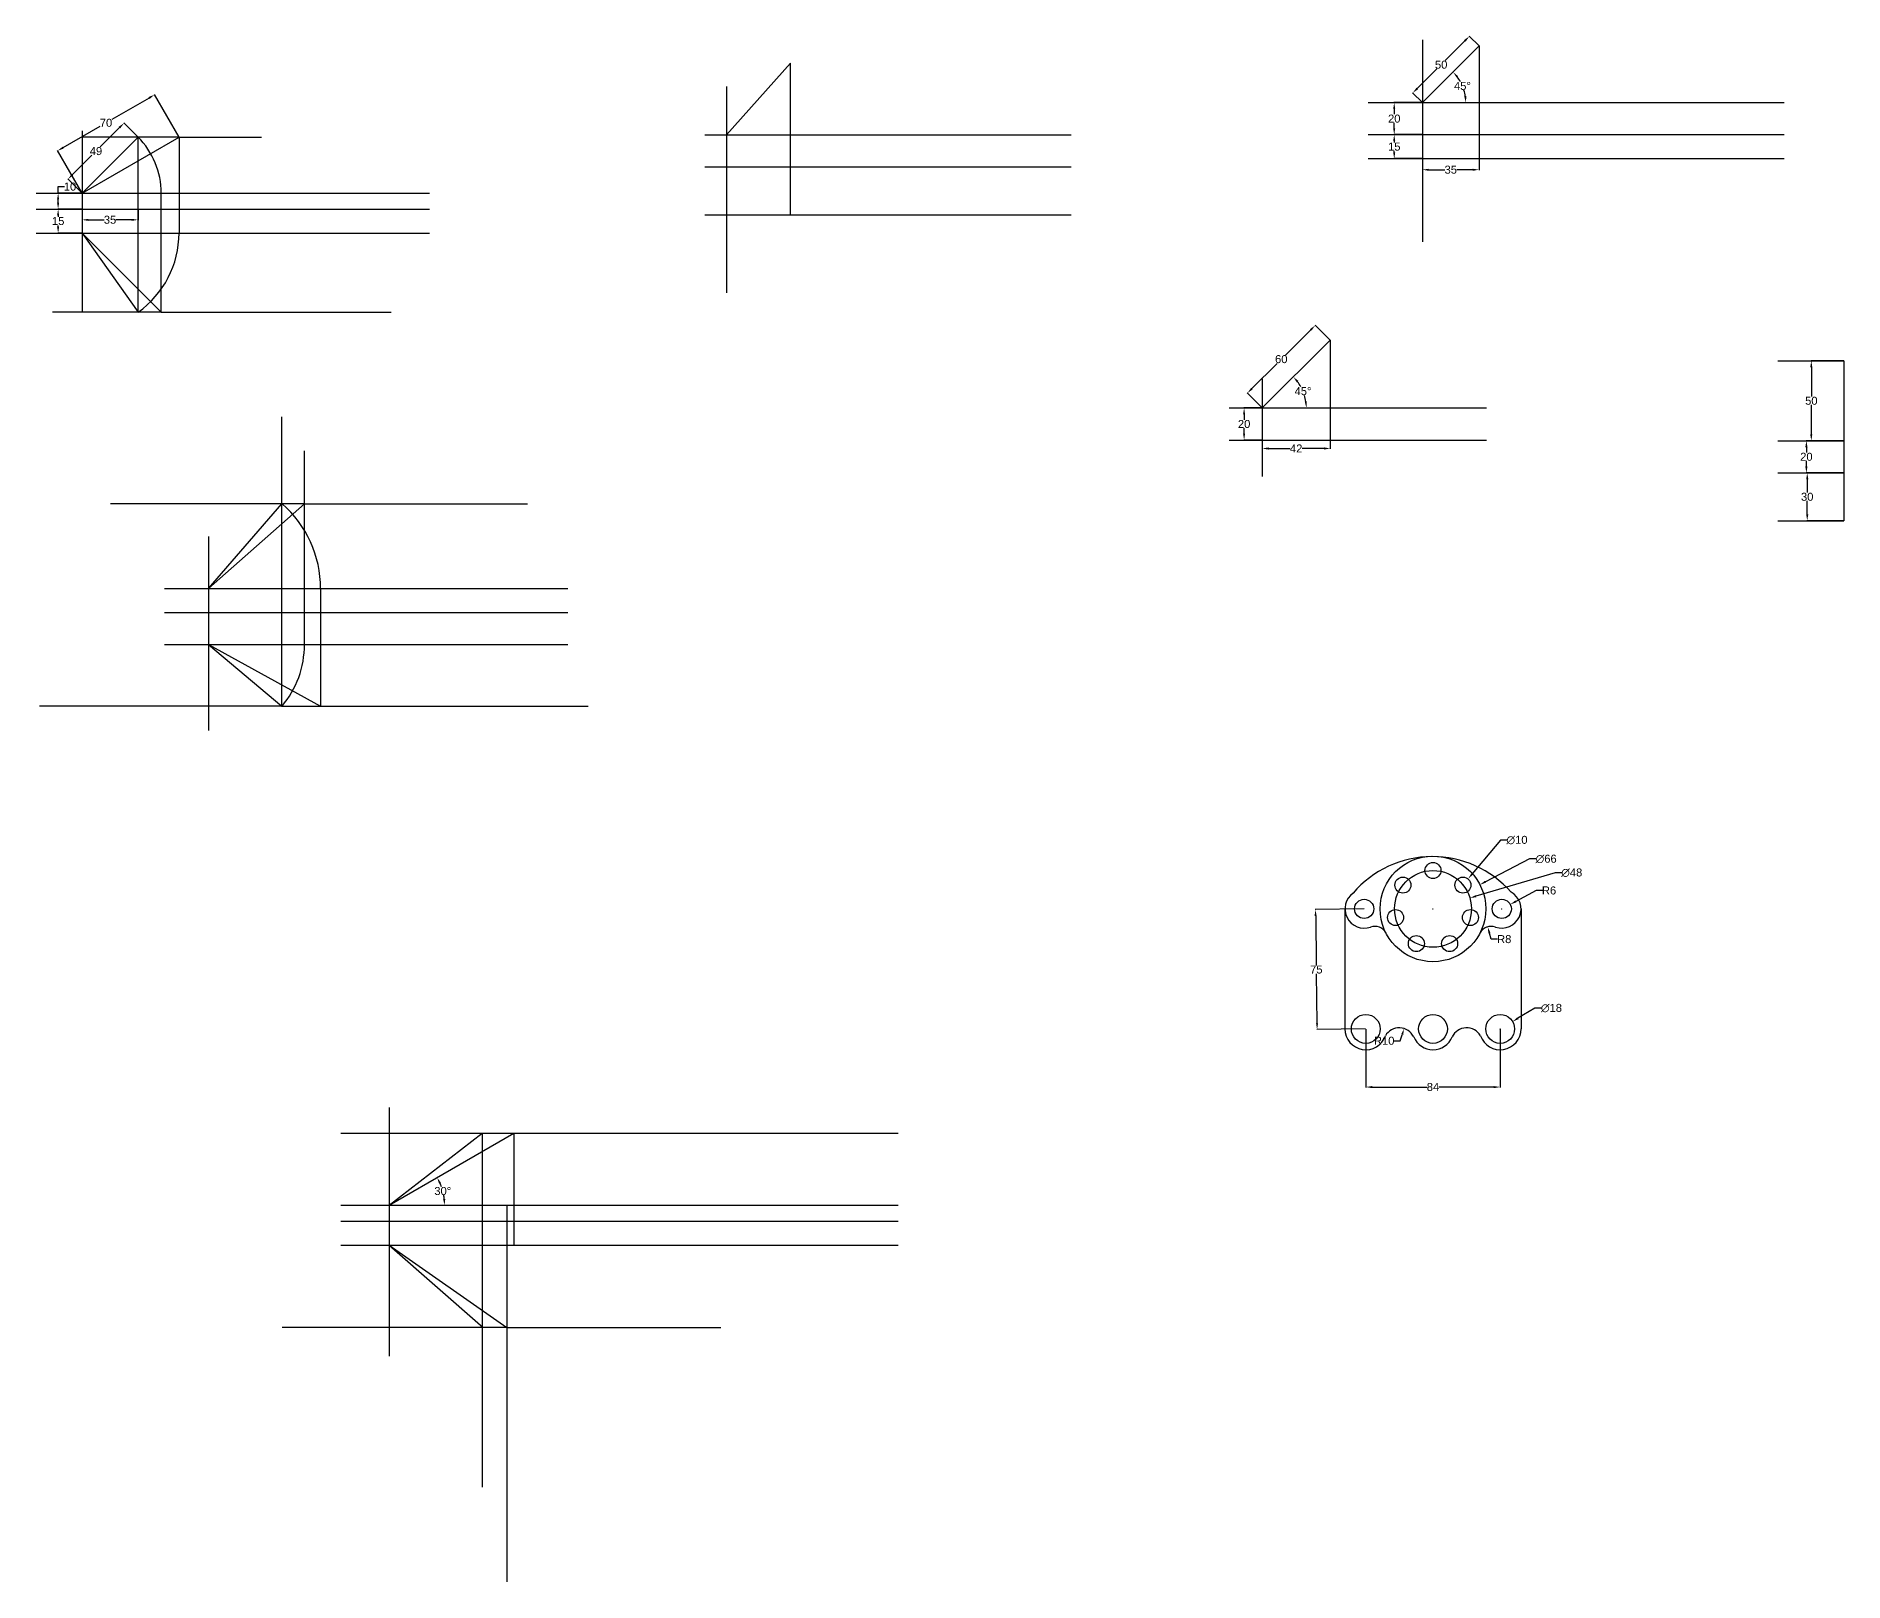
# Model space of a CAD drawing. Header units: inches. Extents: x -1930 to 5336, y -1833 to 832.
# Drawn here: x -1930 to -801, y -406 to 559 of the extents above; entities that cross this region are included whole.
import ezdxf

# ---------------------------------------------------------------- set-up
doc = ezdxf.new("R2010")
doc.units = ezdxf.units.IN
doc.header["$MEASUREMENT"] = 0
doc.styles.get("Standard").update_dxf_attribs({"font": 'arial.ttf'})
doc.dimstyles.get("Standard").update_dxf_attribs({"dimtxt": 5, "dimasz": 4, "dimexe": 0.18, "dimexo": 0.0625, "dimgap": 0.09, "dimtad": 0, "dimtih": 1, "dimtoh": 1, "dimdec": 0, "dimzin": 0, "dimdsep": 46, "dimtxsty": 'Standard', "dimcen": 0.09, "dimadec": 0, "dimazin": 0, "dimtfac": 1, "dimtdec": 0, "dimtofl": 0, "dimtmove": 0, "dimatfit": 3, "dimfxl": 1, "dimtolj": 1, "dimtzin": 0, "dimarcsym": 0})

# ---------------------------------------------------------------- blocks, each defined once
blk = doc.blocks.new('*D188')
at = {"color": 0, "lineweight": -2, "transparency": 16777216}
for p, q in [((-800.9, 286.6), (-823.9, 286.6)), ((-823.7, 282.6), (-823.7, 274.3)), ((-823.7, 260.6), (-823.7, 269)), ((-800.9, 256.6), (-823.9, 256.6))]:
    blk.add_line(p, q, dxfattribs=at)
at = {"color": 0, "transparency": 16777216}
for points in [[(-824.3, 282.6), (-823, 282.6), (-823.7, 286.6)], [(-824.3, 260.6), (-823, 260.6), (-823.7, 256.6)]]:
    blk.add_solid(points, dxfattribs=at)
at = {"layer": 'Defpoints', "color": 0, "transparency": 16777216}
for p in [(-823.7, 286.6), (-800.8, 286.6), (-800.8, 256.6)]:
    blk.add_point(p, dxfattribs=at)
at = {"color": 0, "transparency": 16777216, "insert": (-823.7, 271.6), "char_height": 5, "attachment_point": 5}
blk.add_mtext('\\A1;30', dxfattribs=at)
blk = doc.blocks.new('*D189')
at = {"color": 0, "lineweight": -2, "transparency": 16777216}
for p, q in [((-800.9, 306.6), (-824.4, 306.6)), ((-824.2, 302.6), (-824.2, 299.3)), ((-824.2, 290.6), (-824.2, 294)), ((-800.9, 286.6), (-824.4, 286.6))]:
    blk.add_line(p, q, dxfattribs=at)
at = {"color": 0, "transparency": 16777216}
for points in [[(-824.9, 302.6), (-823.5, 302.6), (-824.2, 306.6)], [(-824.9, 290.6), (-823.5, 290.6), (-824.2, 286.6)]]:
    blk.add_solid(points, dxfattribs=at)
at = {"layer": 'Defpoints', "color": 0, "transparency": 16777216}
for p in [(-824.2, 306.6), (-800.8, 306.6), (-800.8, 286.6)]:
    blk.add_point(p, dxfattribs=at)
at = {"color": 0, "transparency": 16777216, "insert": (-824.2, 296.6), "char_height": 5, "attachment_point": 5}
blk.add_mtext('\\A1;20', dxfattribs=at)
blk = doc.blocks.new('*D190')
at = {"color": 0, "lineweight": -2, "transparency": 16777216}
for p, q in [((-800.9, 356.6), (-821.3, 356.6)), ((-821.1, 352.6), (-821.1, 334.3)), ((-821.1, 310.6), (-821.1, 329)), ((-800.9, 306.6), (-821.3, 306.6))]:
    blk.add_line(p, q, dxfattribs=at)
at = {"color": 0, "transparency": 16777216}
for points in [[(-821.8, 352.6), (-820.5, 352.6), (-821.1, 356.6)], [(-821.8, 310.6), (-820.5, 310.6), (-821.1, 306.6)]]:
    blk.add_solid(points, dxfattribs=at)
at = {"layer": 'Defpoints', "color": 0, "transparency": 16777216}
for p in [(-821.1, 356.6), (-800.8, 356.6), (-800.8, 306.6)]:
    blk.add_point(p, dxfattribs=at)
at = {"color": 0, "transparency": 16777216, "insert": (-821.1, 331.6), "char_height": 5, "attachment_point": 5}
blk.add_mtext('\\A1;50', dxfattribs=at)
blk = doc.blocks.new('*D195')
at = {"color": 0, "lineweight": -2, "transparency": 16777216}
for start, end in [(28.6852, 36.5207), (8.4793, 16.581)]:
    blk.add_arc((-1064.1, 517.9), 27.1, start, end, dxfattribs=at)
at = {"color": 0, "transparency": 16777216}
for points in [[(-1042.8, 533.6), (-1041.8, 534.4), (-1044.9, 537)], [(-1036.6, 522), (-1038, 521.9), (-1037, 517.9)]]:
    blk.add_solid(points, dxfattribs=at)
at = {"layer": 'Defpoints', "color": 0, "transparency": 16777216}
for p in [(-1028.7, 553.3), (-1037.9, 524.9), (-1098, 517.9), (-1064.1, 517.9), (-838, 517.9)]:
    blk.add_point(p, dxfattribs=at)
at = {"color": 0, "transparency": 16777216, "insert": (-1039.1, 528.3), "char_height": 5, "attachment_point": 5}
blk.add_mtext('\\A1;45°', dxfattribs=at)
blk = doc.blocks.new('*D196')
at = {"color": 0, "lineweight": -2, "transparency": 16777216}
for p, q in [((-1037.6, 556.5), (-1049.8, 544.3)), ((-1028.7, 553.3), (-1034.9, 559.4)), ((-1067.3, 526.8), (-1055.1, 539)), ((-1064.1, 518), (-1070.2, 524.1))]:
    blk.add_line(p, q, dxfattribs=at)
at = {"color": 0, "transparency": 16777216}
for points in [[(-1038.1, 557), (-1037.1, 556), (-1034.8, 559.3)], [(-1067.8, 527.3), (-1066.8, 526.3), (-1070.1, 524)]]:
    blk.add_solid(points, dxfattribs=at)
at = {"layer": 'Defpoints', "color": 0, "transparency": 16777216}
for p in [(-1034.8, 559.3), (-1028.7, 553.3), (-1064.1, 517.9)]:
    blk.add_point(p, dxfattribs=at)
at = {"color": 0, "transparency": 16777216, "insert": (-1052.4, 541.6), "char_height": 5, "attachment_point": 5}
blk.add_mtext('\\A1;50', dxfattribs=at)
blk = doc.blocks.new('*D197')
at = {"color": 0, "lineweight": -2, "transparency": 16777216}
for p, q in [((-1064.1, 482.9), (-1064.1, 475.8)), ((-1060.1, 476), (-1050.1, 476)), ((-1032.7, 476), (-1042.7, 476)), ((-1028.7, 482.9), (-1028.7, 475.8))]:
    blk.add_line(p, q, dxfattribs=at)
at = {"color": 0, "transparency": 16777216}
for points in [[(-1060.1, 476.6), (-1060.1, 475.3), (-1064.1, 476)], [(-1032.7, 476.6), (-1032.7, 475.3), (-1028.7, 476)]]:
    blk.add_solid(points, dxfattribs=at)
at = {"layer": 'Defpoints', "color": 0, "transparency": 16777216}
for p in [(-1064.1, 482.9), (-1028.7, 482.9), (-1028.7, 476)]:
    blk.add_point(p, dxfattribs=at)
at = {"color": 0, "transparency": 16777216, "insert": (-1046.4, 476), "char_height": 5, "attachment_point": 5}
blk.add_mtext('\\A1;35', dxfattribs=at)
blk = doc.blocks.new('*D198')
at = {"color": 0, "lineweight": -2, "transparency": 16777216}
for p, q in [((-1064.1, 517.9), (-1081.9, 517.9)), ((-1081.7, 513.9), (-1081.7, 510.6)), ((-1064.1, 497.9), (-1081.9, 497.9)), ((-1081.7, 501.9), (-1081.7, 505.3))]:
    blk.add_line(p, q, dxfattribs=at)
at = {"color": 0, "transparency": 16777216}
for points in [[(-1082.4, 513.9), (-1081.1, 513.9), (-1081.7, 517.9)], [(-1082.4, 501.9), (-1081.1, 501.9), (-1081.7, 497.9)]]:
    blk.add_solid(points, dxfattribs=at)
at = {"layer": 'Defpoints', "color": 0, "transparency": 16777216}
for p in [(-1081.7, 517.9), (-1064.1, 517.9), (-1064.1, 497.9)]:
    blk.add_point(p, dxfattribs=at)
at = {"color": 0, "transparency": 16777216, "insert": (-1081.7, 507.9), "char_height": 5, "attachment_point": 5}
blk.add_mtext('\\A1;20', dxfattribs=at)
blk = doc.blocks.new('*D199')
at = {"color": 0, "lineweight": -2, "transparency": 16777216}
for p, q in [((-1064.1, 497.9), (-1081.9, 497.9)), ((-1081.7, 493.9), (-1081.7, 493.1)), ((-1081.7, 486.9), (-1081.7, 487.8)), ((-1064.1, 482.9), (-1081.9, 482.9))]:
    blk.add_line(p, q, dxfattribs=at)
at = {"color": 0, "transparency": 16777216}
for points in [[(-1082.4, 493.9), (-1081.1, 493.9), (-1081.7, 497.9)], [(-1082.4, 486.9), (-1081.1, 486.9), (-1081.7, 482.9)]]:
    blk.add_solid(points, dxfattribs=at)
at = {"layer": 'Defpoints', "color": 0, "transparency": 16777216}
for p in [(-1081.7, 497.9), (-1064.1, 497.9), (-1064.1, 482.9)]:
    blk.add_point(p, dxfattribs=at)
at = {"color": 0, "transparency": 16777216, "insert": (-1081.7, 490.4), "char_height": 5, "attachment_point": 5}
blk.add_mtext('\\A1;15', dxfattribs=at)
blk = doc.blocks.new('*D200')
at = {"color": 0, "lineweight": -2, "transparency": 16777216}
for p, q in [((-1164.2, 327.1), (-1175.7, 327.1)), ((-1175.5, 323.1), (-1175.5, 319.7)), ((-1164.2, 307.1), (-1175.7, 307.1)), ((-1175.5, 311.1), (-1175.5, 314.4))]:
    blk.add_line(p, q, dxfattribs=at)
at = {"color": 0, "transparency": 16777216}
for points in [[(-1176.2, 323.1), (-1174.9, 323.1), (-1175.5, 327.1)], [(-1176.2, 311.1), (-1174.9, 311.1), (-1175.5, 307.1)]]:
    blk.add_solid(points, dxfattribs=at)
at = {"layer": 'Defpoints', "color": 0, "transparency": 16777216}
for p in [(-1175.5, 327.1), (-1164.2, 327.1), (-1164.2, 307.1)]:
    blk.add_point(p, dxfattribs=at)
at = {"color": 0, "transparency": 16777216, "insert": (-1175.5, 317.1), "char_height": 5, "attachment_point": 5}
blk.add_mtext('\\A1;20', dxfattribs=at)
blk = doc.blocks.new('*D201')
at = {"color": 0, "lineweight": -2, "transparency": 16777216}
for start, end in [(28.5726, 36.6712), (8.3288, 16.6841)]:
    blk.add_arc((-1164.2, 327.1), 27.5, start, end, dxfattribs=at)
at = {"color": 0, "transparency": 16777216}
for points in [[(-1142.6, 343.1), (-1141.6, 344), (-1144.7, 346.5)], [(-1136.3, 331.1), (-1137.6, 331), (-1136.6, 327.1)]]:
    blk.add_solid(points, dxfattribs=at)
at = {"layer": 'Defpoints', "color": 0, "transparency": 16777216}
for p in [(-1121.7, 369.5), (-1137.6, 334.2), (-1184.9, 327.1), (-1164.2, 327.1), (-1024, 327.1)]:
    blk.add_point(p, dxfattribs=at)
at = {"color": 0, "transparency": 16777216, "insert": (-1138.7, 337.6), "char_height": 5, "attachment_point": 5}
blk.add_mtext('\\A1;45°', dxfattribs=at)
blk = doc.blocks.new('*D202')
at = {"color": 0, "lineweight": -2, "transparency": 16777216}
for p, q in [((-1133.9, 376), (-1149.6, 360.2)), ((-1121.8, 369.5), (-1131.2, 378.9)), ((-1170.6, 339.2), (-1154.9, 354.9)), ((-1164.2, 327.1), (-1173.6, 336.5))]:
    blk.add_line(p, q, dxfattribs=at)
at = {"color": 0, "transparency": 16777216}
for points in [[(-1134.3, 376.4), (-1133.4, 375.5), (-1131, 378.8)], [(-1171.1, 339.7), (-1170.2, 338.7), (-1173.5, 336.4)]]:
    blk.add_solid(points, dxfattribs=at)
at = {"layer": 'Defpoints', "color": 0, "transparency": 16777216}
for p in [(-1131, 378.8), (-1121.7, 369.5), (-1164.2, 327.1)]:
    blk.add_point(p, dxfattribs=at)
at = {"color": 0, "transparency": 16777216, "insert": (-1152.3, 357.6), "char_height": 5, "attachment_point": 5}
blk.add_mtext('\\A1;60', dxfattribs=at)
blk = doc.blocks.new('*D203')
at = {"color": 0, "lineweight": -2, "transparency": 16777216}
for p, q in [((-1164.2, 307), (-1164.2, 301.6)), ((-1121.7, 307), (-1121.7, 301.6)), ((-1160.2, 301.8), (-1146.7, 301.8)), ((-1125.7, 301.8), (-1139.2, 301.8))]:
    blk.add_line(p, q, dxfattribs=at)
at = {"color": 0, "transparency": 16777216}
for points in [[(-1160.2, 302.5), (-1160.2, 301.1), (-1164.2, 301.8)], [(-1125.7, 302.5), (-1125.7, 301.1), (-1121.7, 301.8)]]:
    blk.add_solid(points, dxfattribs=at)
at = {"layer": 'Defpoints', "color": 0, "transparency": 16777216}
for p in [(-1164.2, 307.1), (-1121.7, 307.1), (-1121.7, 301.8)]:
    blk.add_point(p, dxfattribs=at)
at = {"color": 0, "transparency": 16777216, "insert": (-1143, 301.8), "char_height": 5, "attachment_point": 5}
blk.add_mtext('\\A1;42', dxfattribs=at)
blk = doc.blocks.new('*D204')
at = {"color": 0, "lineweight": -2, "transparency": 16777216}
for p, q in [((-1916.5, 461.4), (-1916.5, 465.4)), ((-1916.5, 465.4), (-1912.5, 465.4)), ((-1901.7, 461.4), (-1916.7, 461.4)), ((-1916.5, 455.4), (-1916.5, 457.4)), ((-1901.7, 451.4), (-1916.7, 451.4))]:
    blk.add_line(p, q, dxfattribs=at)
at = {"color": 0, "transparency": 16777216}
for points in [[(-1917.2, 457.4), (-1915.9, 457.4), (-1916.5, 461.4)], [(-1917.2, 455.4), (-1915.9, 455.4), (-1916.5, 451.4)]]:
    blk.add_solid(points, dxfattribs=at)
at = {"layer": 'Defpoints', "color": 0, "transparency": 16777216}
for p in [(-1916.5, 461.4), (-1901.6, 461.4), (-1901.6, 451.4)]:
    blk.add_point(p, dxfattribs=at)
at = {"color": 0, "transparency": 16777216, "insert": (-1909.1, 465.4), "char_height": 5, "attachment_point": 5}
blk.add_mtext('\\A1;10', dxfattribs=at)
blk = doc.blocks.new('*D205')
at = {"color": 0, "lineweight": -2, "transparency": 16777216}
for p, q in [((-1901.7, 451.4), (-1916.7, 451.4)), ((-1916.5, 447.4), (-1916.5, 446.5)), ((-1916.5, 440.4), (-1916.5, 441.2)), ((-1901.7, 436.4), (-1916.7, 436.4))]:
    blk.add_line(p, q, dxfattribs=at)
at = {"color": 0, "transparency": 16777216}
for points in [[(-1917.2, 447.4), (-1915.9, 447.4), (-1916.5, 451.4)], [(-1917.2, 440.4), (-1915.9, 440.4), (-1916.5, 436.4)]]:
    blk.add_solid(points, dxfattribs=at)
at = {"layer": 'Defpoints', "color": 0, "transparency": 16777216}
for p in [(-1916.5, 451.4), (-1901.6, 451.4), (-1901.6, 436.4)]:
    blk.add_point(p, dxfattribs=at)
at = {"color": 0, "transparency": 16777216, "insert": (-1916.5, 443.9), "char_height": 5, "attachment_point": 5}
blk.add_mtext('\\A1;15', dxfattribs=at)
blk = doc.blocks.new('*D206')
at = {"color": 0, "lineweight": -2, "transparency": 16777216}
for p, q in [((-1901.6, 451.3), (-1901.6, 444.5)), ((-1897.6, 444.7), (-1887.8, 444.7)), ((-1870.6, 444.7), (-1880.4, 444.7)), ((-1866.6, 451.3), (-1866.6, 444.5))]:
    blk.add_line(p, q, dxfattribs=at)
at = {"color": 0, "transparency": 16777216}
for points in [[(-1897.6, 445.3), (-1897.6, 444), (-1901.6, 444.7)], [(-1870.6, 445.3), (-1870.6, 444), (-1866.6, 444.7)]]:
    blk.add_solid(points, dxfattribs=at)
at = {"layer": 'Defpoints', "color": 0, "transparency": 16777216}
for p in [(-1901.6, 451.4), (-1866.6, 451.4), (-1866.6, 444.7)]:
    blk.add_point(p, dxfattribs=at)
at = {"color": 0, "transparency": 16777216, "insert": (-1884.1, 444.7), "char_height": 5, "attachment_point": 5}
blk.add_mtext('\\A1;35', dxfattribs=at)
blk = doc.blocks.new('*D207')
at = {"color": 0, "lineweight": -2, "transparency": 16777216}
for p, q in [((-1859.7, 520.8), (-1882.9, 507.4)), ((-1841, 496.4), (-1856.3, 523)), ((-1913.4, 489.8), (-1890.2, 503.2)), ((-1901.6, 461.4), (-1917, 488))]:
    blk.add_line(p, q, dxfattribs=at)
at = {"color": 0, "transparency": 16777216}
for points in [[(-1860.1, 521.4), (-1859.4, 520.2), (-1856.3, 522.8)], [(-1913.7, 490.4), (-1913.1, 489.2), (-1916.9, 487.8)]]:
    blk.add_solid(points, dxfattribs=at)
at = {"layer": 'Defpoints', "color": 0, "transparency": 16777216}
for p in [(-1856.3, 522.8), (-1841, 496.4), (-1901.6, 461.4)]:
    blk.add_point(p, dxfattribs=at)
at = {"color": 0, "transparency": 16777216, "insert": (-1886.6, 505.3), "char_height": 5, "attachment_point": 5}
blk.add_mtext('\\A1;70', dxfattribs=at)
blk = doc.blocks.new('*D208')
at = {"color": 0, "lineweight": -2, "transparency": 16777216}
for p, q in [((-1878.2, 502.3), (-1890.2, 490.3)), ((-1866.6, 496.4), (-1875.5, 505.3)), ((-1907.6, 473), (-1895.5, 485)), ((-1901.6, 461.4), (-1910.5, 470.3))]:
    blk.add_line(p, q, dxfattribs=at)
at = {"color": 0, "transparency": 16777216}
for points in [[(-1878.7, 502.8), (-1877.7, 501.8), (-1875.4, 505.1)], [(-1908, 473.4), (-1907.1, 472.5), (-1910.4, 470.1)]]:
    blk.add_solid(points, dxfattribs=at)
at = {"layer": 'Defpoints', "color": 0, "transparency": 16777216}
for p in [(-1875.4, 505.1), (-1866.6, 496.4), (-1901.6, 461.4)]:
    blk.add_point(p, dxfattribs=at)
at = {"color": 0, "transparency": 16777216, "insert": (-1892.9, 487.6), "char_height": 5, "attachment_point": 5}
blk.add_mtext('\\A1;49', dxfattribs=at)
blk = doc.blocks.new('*U209')
blk.add_circle((0, 0), 5)
blk = doc.blocks.new('*U210')
at = {"color": 0, "linetype": 'ByBlock', "lineweight": -2, "transparency": 16777216}
for p, rotation in [((-1076.3, 29), 51.42857142857143), ((-1038.8, 29), 308.5714285714286), ((-1080.9, 8.7), 102.8571428571429), ((-1034.1, 8.7), 257.1428571428571), ((-1067.9, -7.6), 154.2857142857143), ((-1047.1, -7.6), 205.7142857142857)]:
    blk.add_blockref('*U209', p, dxfattribs=dict(at, rotation=rotation))
blk.add_blockref('*U209', (-1057.5, 38.1), dxfattribs=at)
blk = doc.blocks.new('*D211')
at = {"color": 0, "lineweight": -2, "transparency": 16777216}
for p, q in [((-1100.6, 14.1), (-1131.1, 13.7)), ((-1130.8, 9.7), (-1130.4, -21.2)), ((-1129.9, -57.3), (-1130.3, -26.5)), ((-1099.6, -60.9), (-1130.1, -61.3))]:
    blk.add_line(p, q, dxfattribs=at)
at = {"color": 0, "transparency": 16777216}
for points in [[(-1130.2, 9.7), (-1131.5, 9.7), (-1130.9, 13.7)], [(-1129.3, -57.3), (-1130.6, -57.3), (-1129.9, -61.3)]]:
    blk.add_solid(points, dxfattribs=at)
at = {"layer": 'Defpoints', "color": 0, "transparency": 16777216}
for p in [(-1130.9, 13.7), (-1100.5, 14.1), (-1099.5, -60.9)]:
    blk.add_point(p, dxfattribs=at)
at = {"color": 0, "transparency": 16777216, "insert": (-1130.4, -23.8), "char_height": 5, "attachment_point": 5}
blk.add_mtext('\\A1;75', dxfattribs=at)
blk = doc.blocks.new('*D212')
at = {"color": 0, "lineweight": -2, "transparency": 16777216}
for p, q in [((-993.1, 25.6), (-1005.7, 18.8)), ((-989.1, 25.6), (-993.1, 25.6)), ((-1014.6, 14.1), (-1014.4, 14.1)), ((-1014.5, 14), (-1014.5, 14.2))]:
    blk.add_line(p, q, dxfattribs=at)
at = {"color": 0, "transparency": 16777216}
blk.add_solid([(-1006, 19.4), (-1005.4, 18.2), (-1009.2, 16.9)], dxfattribs=at)
at = {"layer": 'Defpoints', "color": 0, "transparency": 16777216}
for p in [(-1014.5, 14.1), (-1009.2, 16.9)]:
    blk.add_point(p, dxfattribs=at)
at = {"color": 0, "transparency": 16777216, "insert": (-985, 25.6), "char_height": 5, "attachment_point": 5}
blk.add_mtext('\\A1;R6', dxfattribs=at)
blk = doc.blocks.new('*D213')
at = {"color": 0, "lineweight": -2, "transparency": 16777216}
for p, q in [((-1099.5, -61), (-1099.5, -97.4)), ((-1015.5, -61), (-1015.5, -97.4)), ((-1095.5, -97.2), (-1061.2, -97.2)), ((-1019.5, -97.2), (-1053.9, -97.2))]:
    blk.add_line(p, q, dxfattribs=at)
at = {"color": 0, "transparency": 16777216}
for points in [[(-1095.5, -96.6), (-1095.5, -97.9), (-1099.5, -97.2)], [(-1019.5, -96.6), (-1019.5, -97.9), (-1015.5, -97.2)]]:
    blk.add_solid(points, dxfattribs=at)
at = {"layer": 'Defpoints', "color": 0, "transparency": 16777216}
for p in [(-1099.5, -60.9), (-1015.5, -60.9), (-1015.5, -97.2)]:
    blk.add_point(p, dxfattribs=at)
at = {"color": 0, "transparency": 16777216, "insert": (-1057.5, -97.2), "char_height": 5, "attachment_point": 5}
blk.add_mtext('\\A1;84', dxfattribs=at)
blk = doc.blocks.new('*D214')
at = {"color": 0, "lineweight": -2, "transparency": 16777216}
for p, q in [((-1078, -68.3), (-1076.8, -64.5)), ((-1082, -68.3), (-1078, -68.3))]:
    blk.add_line(p, q, dxfattribs=at)
at = {"color": 0, "transparency": 16777216}
blk.add_solid([(-1077.4, -64.3), (-1076.1, -64.7), (-1075.6, -60.6)], dxfattribs=at)
at = {"layer": 'Defpoints', "color": 0, "transparency": 16777216}
for p in [(-1075.6, -60.6), (-1078.6, -70.2)]:
    blk.add_point(p, dxfattribs=at)
at = {"color": 0, "transparency": 16777216, "insert": (-1088, -68.3), "char_height": 5, "attachment_point": 5}
blk.add_mtext('\\A1;R10', dxfattribs=at)
blk = doc.blocks.new('*D215')
at = {"color": 0, "lineweight": -2, "transparency": 16777216}
for p, q in [((-1015.4, 57.1), (-1033, 36)), ((-1011.4, 57.1), (-1015.4, 57.1)), ((-1038.8, 28.9), (-1038.8, 29.1)), ((-1038.8, 29), (-1038.7, 29))]:
    blk.add_line(p, q, dxfattribs=at)
at = {"color": 0, "transparency": 16777216}
blk.add_solid([(-1033.5, 36.4), (-1032.5, 35.5), (-1035.6, 32.9)], dxfattribs=at)
at = {"layer": 'Defpoints', "color": 0, "transparency": 16777216}
for p in [(-1042, 25.2), (-1035.6, 32.9)]:
    blk.add_point(p, dxfattribs=at)
at = {"color": 0, "transparency": 16777216, "insert": (-1005, 57.1), "char_height": 5, "attachment_point": 5}
blk.add_mtext('\\A1;∅10', dxfattribs=at)
blk = doc.blocks.new('*D216')
at = {"color": 0, "lineweight": -2, "transparency": 16777216}
for p, q in [((-997.2, 45.3), (-1024.7, 31.1)), ((-993.2, 45.3), (-997.2, 45.3)), ((-1057.6, 14.1), (-1057.4, 14.1)), ((-1057.5, 14), (-1057.5, 14.2))]:
    blk.add_line(p, q, dxfattribs=at)
at = {"color": 0, "transparency": 16777216}
blk.add_solid([(-1025, 31.7), (-1024.4, 30.5), (-1028.2, 29.2)], dxfattribs=at)
at = {"layer": 'Defpoints', "color": 0, "transparency": 16777216}
for p in [(-1028.2, 29.2), (-1086.8, -1.1)]:
    blk.add_point(p, dxfattribs=at)
at = {"color": 0, "transparency": 16777216, "insert": (-986.8, 45.3), "char_height": 5, "attachment_point": 5}
blk.add_mtext('\\A1;∅66', dxfattribs=at)
blk = doc.blocks.new('*D217')
at = {"color": 0, "lineweight": -2, "transparency": 16777216}
for p, q in [((-981.2, 36.7), (-1030.7, 22)), ((-977.2, 36.7), (-981.2, 36.7)), ((-1057.6, 14.1), (-1057.4, 14.1)), ((-1057.5, 14), (-1057.5, 14.2))]:
    blk.add_line(p, q, dxfattribs=at)
at = {"color": 0, "transparency": 16777216}
blk.add_solid([(-1030.9, 22.7), (-1030.5, 21.4), (-1034.5, 20.9)], dxfattribs=at)
at = {"layer": 'Defpoints', "color": 0, "transparency": 16777216}
for p in [(-1034.5, 20.9), (-1080.5, 7.2)]:
    blk.add_point(p, dxfattribs=at)
at = {"color": 0, "transparency": 16777216, "insert": (-970.8, 36.7), "char_height": 5, "attachment_point": 5}
blk.add_mtext('\\A1;∅48', dxfattribs=at)
blk = doc.blocks.new('*D218')
at = {"color": 0, "lineweight": -2, "transparency": 16777216}
for p, q in [((-1021.1, -4.8), (-1022.2, -1)), ((-1017.1, -4.8), (-1021.1, -4.8))]:
    blk.add_line(p, q, dxfattribs=at)
at = {"color": 0, "transparency": 16777216}
blk.add_solid([(-1021.6, -0.8), (-1022.9, -1.1), (-1023.3, 2.9)], dxfattribs=at)
at = {"layer": 'Defpoints', "color": 0, "transparency": 16777216}
for p in [(-1023.3, 2.9), (-1021.1, -4.8)]:
    blk.add_point(p, dxfattribs=at)
at = {"color": 0, "transparency": 16777216, "insert": (-1013, -4.8), "char_height": 5, "attachment_point": 5}
blk.add_mtext('\\A1;R8', dxfattribs=at)
blk = doc.blocks.new('*D219')
at = {"color": 0, "lineweight": -2, "transparency": 16777216}
for p, q in [((-993.9, -47.9), (-1004.4, -54.2)), ((-989.9, -47.9), (-993.9, -47.9)), ((-1015.6, -60.9), (-1015.4, -60.9)), ((-1015.5, -61), (-1015.5, -60.8))]:
    blk.add_line(p, q, dxfattribs=at)
at = {"color": 0, "transparency": 16777216}
blk.add_solid([(-1004.7, -53.6), (-1004, -54.8), (-1007.8, -56.3)], dxfattribs=at)
at = {"layer": 'Defpoints', "color": 0, "transparency": 16777216}
for p in [(-1007.8, -56.3), (-1023.2, -65.6)]:
    blk.add_point(p, dxfattribs=at)
at = {"color": 0, "transparency": 16777216, "insert": (-983.5, -47.9), "char_height": 5, "attachment_point": 5}
blk.add_mtext('\\A1;∅18', dxfattribs=at)
blk = doc.blocks.new('*D300')
at = {"color": 0, "lineweight": -2, "transparency": 16777216}
for start, end in [(19.5931, 23.365), (6.635, 10.5038)]:
    blk.add_arc((-1709.6, -171.1), 34.6, start, end, dxfattribs=at)
at = {"color": 0, "transparency": 16777216}
for points in [[(-1678.5, -157.7), (-1677.3, -157.1), (-1679.7, -153.8)], [(-1674.6, -167.1), (-1676, -167.1), (-1675.1, -171.1)]]:
    blk.add_solid(points, dxfattribs=at)
at = {"layer": 'Defpoints', "color": 0, "transparency": 16777216}
for p in [(-1631.7, -126.1), (-1675.6, -165.1), (-1739.8, -171.1), (-1709.6, -171.1), (-1391.6, -171.1)]:
    blk.add_point(p, dxfattribs=at)
at = {"color": 0, "transparency": 16777216, "insert": (-1676.2, -162.2), "char_height": 5, "attachment_point": 5}
blk.add_mtext('\\A1;30°', dxfattribs=at)

msp = doc.modelspace()

# ---------------------------------------------------------------- linework, layer by layer
for p, q in [((-1064.1, 557.1), (-1064.1, 431)), ((-1498.9, 497.8), (-1458.9, 542.5)), ((-1458.9, 447.8), (-1458.9, 542.5)), ((-1028.7, 553.3), (-1028.7, 482.9)), ((-1498.9, 528), (-1498.9, 399)), ((-1098, 517.9), (-838, 517.9)), ((-1901.6, 500.3), (-1901.6, 387.3)), ((-1512.4, 497.8), (-1283.6, 497.8)), ((-1098, 497.9), (-838, 497.9)), ((-1901.6, 461.4), (-1841, 496.4)), ((-1841, 496.4), (-1901.6, 496.4)), ((-1901.6, 461.4), (-1866.6, 496.4)), ((-1866.6, 386.9), (-1866.6, 496.4)), ((-1841, 496.4), (-1841, 436.4)), ((-1841, 496.4), (-1789.5, 496.4)), ((-1512.4, 477.8), (-1283.6, 477.8)), ((-1098, 482.9), (-838, 482.9)), ((-1930.3, 461.4), (-1684.4, 461.4)), ((-1852.1, 386.9), (-1852.1, 461.4)), ((-1930.3, 451.4), (-1684.4, 451.4)), ((-1512.4, 447.8), (-1283.6, 447.8)), ((-1498.9, 447.8), (-1458.9, 447.8)), ((-1930.3, 436.4), (-1684.4, 436.4)), ((-1901.6, 436.4), (-1852.1, 386.9)), ((-1901.6, 436.4), (-1866.6, 386.9)), ((-1852.1, 386.9), (-1920.1, 386.9)), ((-1852.1, 386.9), (-1708.4, 386.9)), ((-1121.7, 369.5), (-1121.7, 307.1)), ((-842, 356.6), (-800.8, 356.6)), ((-800.8, 356.6), (-800.8, 256.6)), ((-1164.2, 345.3), (-1164.2, 284.3)), ((-1776.7, 140.7), (-1776.7, 321.5)), ((-1184.9, 327.1), (-1024, 327.1)), ((-1184.9, 307.1), (-1024, 307.1)), ((-842, 306.6), (-800.8, 306.6)), ((-1762.6, 179.3), (-1762.6, 300.4)), ((-842, 286.6), (-800.8, 286.6)), ((-1762.6, 267.2), (-1883.8, 267.2)), ((-1822.6, 214.3), (-1762.6, 267.2)), ((-1822.6, 214.3), (-1776.7, 267.2)), ((-1762.6, 267.2), (-1623.3, 267.2)), ((-842, 256.6), (-800.8, 256.6)), ((-1822.6, 246.7), (-1822.6, 125.5)), ((-1850.1, 214.3), (-1598, 214.3)), ((-1752.5, 214.3), (-1752.5, 140.7)), ((-1850.1, 199.3), (-1598, 199.3)), ((-1850.1, 179.3), (-1598, 179.3)), ((-1822.6, 179.3), (-1776.7, 140.7)), ((-1822.6, 179.3), (-1752.5, 140.7)), ((-1776.7, 140.7), (-1928.1, 140.7)), ((-1776.7, 140.7), (-1585.3, 140.7)), ((-1057.5, 46.8), (-1057.5, 47.1)), ((-1112.5, 14.1), (-1112.5, -60.9)), ((-1002.5, 14.1), (-1002.5, -60.9)), ((-1709.6, -109.9), (-1709.6, -265.3)), ((-1739.8, -126.1), (-1391.6, -126.1)), ((-1709.6, -171.1), (-1651.6, -126.1)), ((-1709.6, -171.1), (-1631.7, -126.1)), ((-1651.6, -126.1), (-1651.6, -347.2)), ((-1631.7, -126.1), (-1631.7, -196.1)), ((-1739.8, -171.1), (-1391.6, -171.1)), ((-1636.2, -171.1), (-1636.2, -406.4)), ((-1739.8, -181.1), (-1391.6, -181.1)), ((-1739.8, -196.1), (-1391.6, -196.1)), ((-1709.6, -196.1), (-1636.2, -247.5)), ((-1709.6, -196.1), (-1651, -247.5)), ((-1636.2, -247.5), (-1776.6, -247.5)), ((-1636.2, -247.5), (-1502.4, -247.5))]:
    msp.add_line(p, q)
at = {"lineweight": 30}
for p, q in [((-1064.1, 517.9), (-1028.7, 553.3)), ((-1064.1, 482.9), (-1028.7, 482.9)), ((-1164.2, 327.1), (-1121.7, 369.5)), ((-800.8, 356.6), (-800.8, 306.6)), ((-1164.2, 307.1), (-1121.7, 307.1))]:
    msp.add_line(p, q, dxfattribs=at)
for centre, radius in [((-1057.5, 14.1), 33), ((-1057.5, 14.1), 24), ((-1100.5, 14.1), 6), ((-1014.5, 14.1), 6), ((-1099.5, -60.9), 9), ((-1057.5, -60.9), 9), ((-1015.5, -60.9), 9)]:
    msp.add_circle(centre, radius)
for centre, radius, start, end in [((-1901.6, 461.4), 49.5, 0, 45), ((-1901.6, 436.4), 60.6, 305.2644, 0), ((-1822.6, 214.3), 70.1, 0, 49.022), ((-1822.6, 179.3), 60, 320, 0), ((-1057.8, -18.5), 65.3, 41.2909, 139.4653), ((-1100.5, 14.1), 12, 124.7378, 289.2829), ((-1014.5, 14.1), 12, 250.7171, 61.1646), ((-1093.9, -4.8), 8, 27.4154, 109.2829), ((-1021.1, -4.8), 8, 70.7171, 152.5846), ((-1099.5, -60.9), 13, 180, 340.8947), ((-1078.6, -70.2), 10, 25.4409, 150.0574), ((-1057.5, -60.9), 13, 202.3837, 337.6163), ((-1036.5, -70.2), 10, 29.9426, 154.5591), ((-1015.5, -60.9), 13, 199.1053, 0)]:
    msp.add_arc(centre, radius, start, end)

# ---------------------------------------------------------------- block references
msp.add_blockref('*U210', (0, 0))

# ---------------------------------------------------------------- dimensions: what is measured, and where the dimension line sits
for p1, p2, distance, picture, middle in [((-1064.1, 517.9), (-1028.7, 553.3), 8.6, '*D196', (-1052.4, 541.6)), ((-1901.6, 461.4), (-1841, 496.4), 30.5, '*D207', (-1886.6, 505.3)), ((-1901.6, 461.4), (-1866.6, 496.4), 12.4, '*D208', (-1892.9, 487.6)), ((-1064.1, 482.9), (-1028.7, 482.9), -7, '*D197', (-1046.4, 476)), ((-1164.2, 327.1), (-1121.7, 369.5), 13.2, '*D202', (-1152.3, 357.6)), ((-1099.5, -60.9), (-1100.5, 14.1), 30.4, '*D211', (-1130.4, -23.8))]:
    dim = msp.add_aligned_dim(p1=p1, p2=p2, distance=distance, dimstyle='Standard')
    dim.commit()
    dim.dimension.update_dxf_attribs({"geometry": picture, "text_midpoint": middle})
for base, line1, line2, picture, middle in [((-1037.9, 524.9), ((-1064.1, 517.9), (-1028.7, 553.3)), ((-1098, 517.9), (-838, 517.9)), '*D195', (-1039.1, 528.3)), ((-1137.6, 334.2), ((-1164.2, 327.1), (-1121.7, 369.5)), ((-1184.9, 327.1), (-1024, 327.1)), '*D201', (-1138.7, 337.6)), ((-1675.6, -165.1), ((-1709.6, -171.1), (-1631.7, -126.1)), ((-1739.8, -171.1), (-1391.6, -171.1)), '*D300', (-1676.2, -162.2))]:
    dim = msp.add_angular_dim_2l(base=base, line1=line1, line2=line2, dimstyle='Standard')
    dim.commit()
    dim.dimension.update_dxf_attribs({"geometry": picture, "text_midpoint": middle})
for base, p1, p2, picture, middle in [((-1081.7, 517.9), (-1064.1, 497.9), (-1064.1, 517.9), '*D198', (-1081.7, 507.9)), ((-1081.7, 497.9), (-1064.1, 482.9), (-1064.1, 497.9), '*D199', (-1081.7, 490.4)), ((-1916.5, 461.4), (-1901.6, 451.4), (-1901.6, 461.4), '*D204', (-1909.1, 465.4)), ((-1916.5, 451.4), (-1901.6, 436.4), (-1901.6, 451.4), '*D205', (-1916.5, 443.9)), ((-821.1, 356.6), (-800.8, 306.6), (-800.8, 356.6), '*D190', (-821.1, 331.6)), ((-1175.5, 327.1), (-1164.2, 307.1), (-1164.2, 327.1), '*D200', (-1175.5, 317.1)), ((-824.2, 306.6), (-800.8, 286.6), (-800.8, 306.6), '*D189', (-824.2, 296.6)), ((-823.7, 286.6), (-800.8, 256.6), (-800.8, 286.6), '*D188', (-823.7, 271.6))]:
    dim = msp.add_linear_dim(base=base, p1=p1, p2=p2, angle=90, dimstyle='Standard')
    dim.commit()
    dim.dimension.update_dxf_attribs({"geometry": picture, "text_midpoint": middle})
for base, p1, p2, picture, middle in [((-1866.6, 444.7), (-1901.6, 451.4), (-1866.6, 451.4), '*D206', (-1884.1, 444.7)), ((-1121.7424, 301.795), (-1164.1688, 307.0689), (-1121.7424, 307.0689), '*D203', (-1142.9556, 301.795)), ((-1015.5, -97.2), (-1099.5, -60.9), (-1015.5, -60.9), '*D213', (-1057.5, -97.2))]:
    dim = msp.add_linear_dim(base=base, p1=p1, p2=p2, dimstyle='Standard')
    dim.commit()
    dim.dimension.update_dxf_attribs({"geometry": picture, "text_midpoint": middle})
for p1, p2, picture, middle in [((-1042, 25.2), (-1035.6, 32.9), '*D215', (-1005, 57.1)), ((-1086.8, -1.1), (-1028.2, 29.2), '*D216', (-986.8, 45.3)), ((-1080.5, 7.2), (-1034.5, 20.9), '*D217', (-970.8, 36.7)), ((-1023.2, -65.6), (-1007.8, -56.3), '*D219', (-983.5, -47.9))]:
    dim = msp.add_diameter_dim_2p(p1=p1, p2=p2, dimstyle='Standard')
    dim.commit()
    dim.dimension.update_dxf_attribs({"geometry": picture, "text_midpoint": middle, "dimtype": 163})
for center, mpoint, picture, middle in [((-1014.5, 14.1), (-1009.2, 16.9), '*D212', (-985, 25.6)), ((-1021.1, -4.8), (-1023.3, 2.9), '*D218', (-1013, -4.8)), ((-1078.6, -70.2), (-1075.6, -60.6), '*D214', (-1088, -68.3))]:
    dim = msp.add_radius_dim(center=center, mpoint=mpoint, dimstyle='Standard')
    dim.commit()
    dim.dimension.update_dxf_attribs({"geometry": picture, "text_midpoint": middle, "dimtype": 164})

doc.saveas('drawing.dxf')
